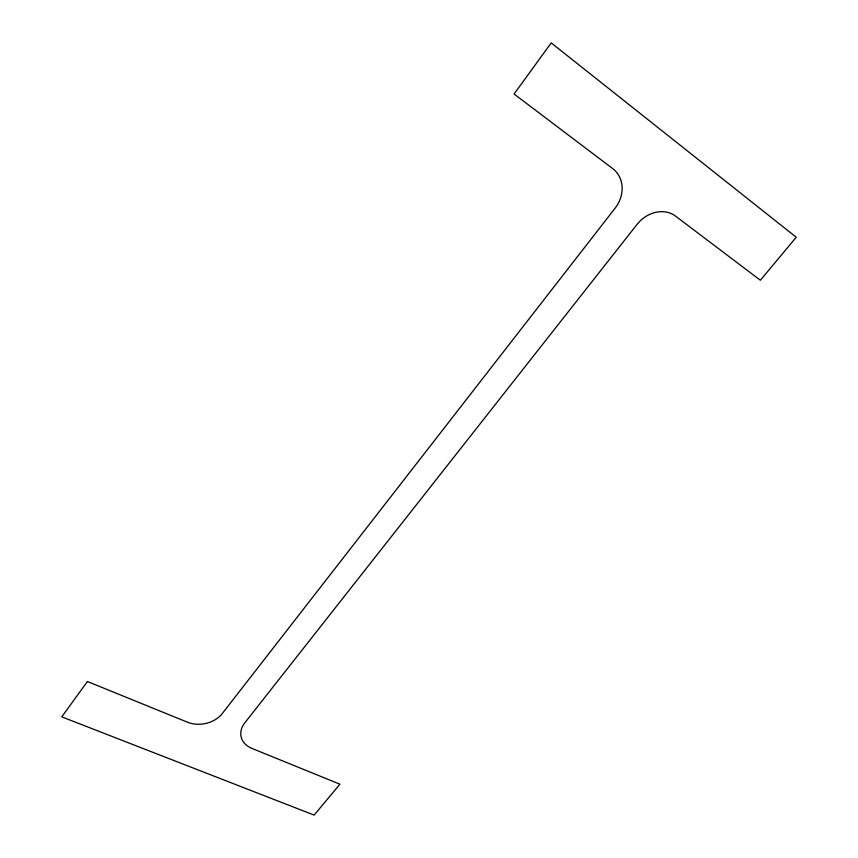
<?xml version="1.0" encoding="UTF-8"?>
<svg xmlns="http://www.w3.org/2000/svg" width="858" height="858" viewBox="0 0 858 858"><rect width="100%" height="100%" fill="white"/><g stroke="black" fill="none" stroke-linecap="round" stroke-linejoin="round"><path stroke-width="1.29" d="M87.419 681.52L61.755 716.859L314.135 815.1L339.918 784.201L251.866 748.39A24.785 18.704 -13.2 0 1 244.798 722.854L637.054 224.388A29.397 24.603 -46.6 0 1 675.482 216.066L760.37 280.244L796.245 237.248L551.211 42.9L514.081 94.026L612.773 168.64A30.266 26.19 -49.2 0 1 615.1 208.194L222.319 713.502A25.601 19.595 -10.3 0 1 187.505 722.221L87.419 681.52"/></g></svg>
